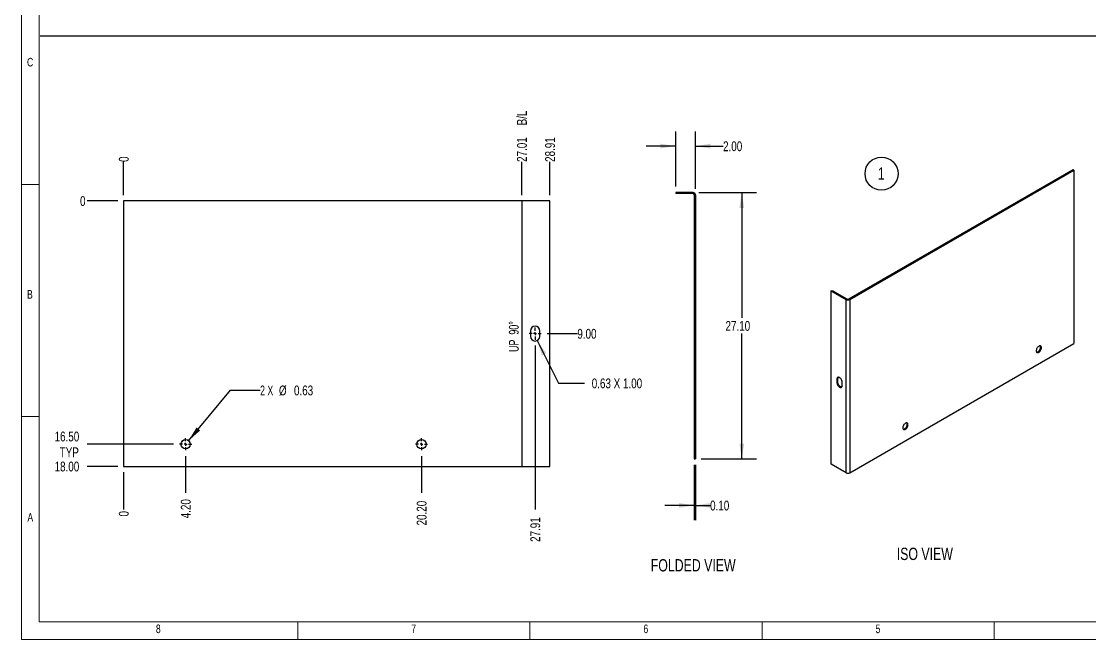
# Model space of a CAD drawing. Header units: inches. Extents: x 0 to 132, y 0 to 93.
# Drawn here: x 0.1 to 72.6, y 0.1 to 42.1 of the extents above; entities that cross this region are included whole.
import ezdxf

# ---------------------------------------------------------------- set-up
doc = ezdxf.new("R2010")
doc.units = ezdxf.units.IN
doc.header["$LTSCALE"] = 8
doc.header["$MEASUREMENT"] = 0
doc.layers.add('FORMAT', color=7, linetype='Continuous')
doc.styles.add('SLDTEXTSTYLE0', font='TXT', dxfattribs={"width": 0.75})
doc.styles.add('SLDTEXTSTYLE4', font='TXT', dxfattribs={"width": 0.666667})
doc.styles.add('SLDTEXTSTYLE5', font='TXT', dxfattribs={"width": 0.678571})
doc.dimstyles.new('SLDDIMSTYLE1', dxfattribs={"dimtxt": 0.679688, "dimasz": 1.04, "dimexe": 0, "dimexo": 0.0625, "dimgap": 0.169922, "dimtad": 0, "dimtih": 1, "dimtoh": 1, "dimlfac": 1.5, "dimrnd": 1e-09, "dimzin": 4, "dimdsep": 46, "dimtxsty": 'SLDTEXTSTYLE0', "dimsah": 1, "dimcen": 0.09, "dimadec": 0, "dimazin": 1, "dimtfac": 1, "dimtmove": 0, "dimatfit": 0, "dimfxl": 0, "dimfrac": 2, "dimtolj": 1, "dimtzin": 12, "dimarcsym": 0})
doc.dimstyles.new('SLDDIMSTYLE10', dxfattribs={"dimtxt": 0.679688, "dimasz": 1.04, "dimexe": 0, "dimexo": 0.0625, "dimgap": 0.169922, "dimtad": 0, "dimtih": 1, "dimtoh": 1, "dimrnd": 1e-09, "dimzin": 12, "dimdsep": 46, "dimtxsty": 'SLDTEXTSTYLE0', "dimblk1": 'NONE', "dimblk2": 'NONE', "dimsah": 1, "dimcen": 0.09, "dimadec": 0, "dimazin": 3, "dimtfac": 1, "dimtofl": 0, "dimtmove": 0, "dimatfit": 3, "dimldrblk": 'NONE', "dimfxl": 0, "dimfrac": 2, "dimtolj": 1, "dimtzin": 12, "dimarcsym": 0})
doc.dimstyles.new('SLDDIMSTYLE11', dxfattribs={"dimtxt": 0.679688, "dimasz": 1.04, "dimexe": 0, "dimexo": 0.0625, "dimgap": 0.169922, "dimtad": 0, "dimtih": 1, "dimtoh": 1, "dimrnd": 1e-09, "dimdsep": 46, "dimtxsty": 'SLDTEXTSTYLE0', "dimsah": 1, "dimcen": 0, "dimadec": 0, "dimazin": 2, "dimtfac": 1, "dimtofl": 0, "dimtmove": 0, "dimatfit": 3, "dimfxl": 0, "dimfrac": 2, "dimtolj": 1, "dimtzin": 12, "dimarcsym": 0})
doc.dimstyles.new('SLDDIMSTYLE2', dxfattribs={"dimtxt": 0.679688, "dimasz": 1.04, "dimexe": 0, "dimexo": 0.0625, "dimgap": 0.169922, "dimtad": 0, "dimtih": 1, "dimtoh": 1, "dimlfac": 1.5, "dimrnd": 1e-09, "dimzin": 4, "dimdsep": 46, "dimtxsty": 'SLDTEXTSTYLE0', "dimsah": 1, "dimcen": 0.09, "dimadec": 0, "dimazin": 1, "dimtfac": 1, "dimtofl": 0, "dimtmove": 0, "dimatfit": 3, "dimfxl": 0, "dimfrac": 2, "dimtolj": 1, "dimtzin": 12, "dimarcsym": 0})
doc.dimstyles.new('SLDDIMSTYLE5', dxfattribs={"dimtxt": 0.679688, "dimasz": 1.04, "dimexe": 0, "dimexo": 0.0625, "dimgap": 0.169922, "dimtad": 0, "dimtih": 1, "dimtoh": 1, "dimlfac": 1.5, "dimrnd": 1e-09, "dimzin": 0, "dimdsep": 46, "dimtxsty": 'SLDTEXTSTYLE0', "dimsah": 1, "dimcen": 0.09, "dimadec": 0, "dimazin": 0, "dimtfac": 1, "dimtmove": 0, "dimatfit": 0, "dimfxl": 0, "dimfrac": 2, "dimtolj": 1, "dimtzin": 12, "dimarcsym": 0})
doc.dimstyles.new('SLDDIMSTYLE6', dxfattribs={"dimtxt": 0.679688, "dimasz": 1.04, "dimexe": 0, "dimexo": 0.0625, "dimgap": 0.169922, "dimtad": 0, "dimtih": 1, "dimtoh": 1, "dimdec": 0, "dimrnd": 1e-09, "dimdsep": 46, "dimtxsty": 'SLDTEXTSTYLE0', "dimblk1": 'NONE', "dimblk2": 'NONE', "dimsah": 1, "dimcen": 0.09, "dimadec": 0, "dimazin": 2, "dimtfac": 1, "dimtdec": 0, "dimtofl": 0, "dimtmove": 0, "dimatfit": 3, "dimldrblk": 'NONE', "dimfxl": 0, "dimfrac": 2, "dimtolj": 1, "dimtzin": 12, "dimarcsym": 0})
doc.dimstyles.new('SLDDIMSTYLE7', dxfattribs={"dimtxt": 0.679688, "dimasz": 1.04, "dimexe": 0, "dimexo": 0.0625, "dimgap": 0.169922, "dimtad": 0, "dimtih": 1, "dimtoh": 1, "dimrnd": 1e-09, "dimzin": 4, "dimdsep": 46, "dimtxsty": 'SLDTEXTSTYLE0', "dimblk1": 'NONE', "dimblk2": 'NONE', "dimsah": 1, "dimcen": 0.09, "dimadec": 0, "dimazin": 1, "dimtfac": 1, "dimtofl": 0, "dimtmove": 0, "dimatfit": 3, "dimldrblk": 'NONE', "dimfxl": 0, "dimfrac": 2, "dimtolj": 1, "dimtzin": 12, "dimarcsym": 0})
doc.dimstyles.new('SLDDIMSTYLE8', dxfattribs={"dimtxt": 0.679688, "dimasz": 1.04, "dimexe": 0, "dimexo": 0.0625, "dimgap": 0.169922, "dimtad": 0, "dimtih": 1, "dimtoh": 1, "dimrnd": 1e-09, "dimzin": 4, "dimdsep": 46, "dimtxsty": 'SLDTEXTSTYLE0', "dimblk1": 'NONE', "dimblk2": 'NONE', "dimsah": 1, "dimcen": 0.09, "dimadec": 0, "dimazin": 1, "dimtfac": 1, "dimtofl": 0, "dimtmove": 0, "dimatfit": 3, "dimldrblk": 'NONE', "dimfxl": 0, "dimfrac": 2, "dimtolj": 1, "dimtzin": 12, "dimarcsym": 0})
doc.dimstyles.new('SLDDIMSTYLE9', dxfattribs={"dimtxt": 0.679688, "dimasz": 1.04, "dimexe": 0, "dimexo": 0.0625, "dimgap": 0.169922, "dimtad": 0, "dimtih": 1, "dimtoh": 1, "dimrnd": 1e-09, "dimzin": 12, "dimdsep": 46, "dimtxsty": 'SLDTEXTSTYLE0', "dimblk1": 'NONE', "dimblk2": 'NONE', "dimsah": 1, "dimcen": 0.09, "dimadec": 0, "dimazin": 3, "dimtfac": 1, "dimtofl": 0, "dimtmove": 0, "dimatfit": 3, "dimldrblk": 'NONE', "dimfxl": 0, "dimfrac": 2, "dimtolj": 1, "dimtzin": 12, "dimarcsym": 0})

# ---------------------------------------------------------------- blocks, each defined once
blk = doc.blocks.new('Drawing View5')
at = {"color": 7, "linetype": 'Continuous', "lineweight": 25}
for p, q in [((-1.264, 0.153), (-1.264, 0.083)), ((-0.083, 0.153), (-1.264, 0.153)), ((-0.083, 0.083), (-1.264, 0.083)), ((-0.083, 0.083), (-0.083, 0.153)), ((0, 0), (0.07, 0)), ((0, 0), (0, -17.914)), ((0.07, 0), (0.07, -17.914)), ((0, -17.914), (0.07, -17.914))]:
    blk.add_line(p, q, dxfattribs=at)
for radius in [0.153, 0.0833]:
    blk.add_arc((-0.083, 0), radius, 0, 90, dxfattribs=at)
blk = doc.blocks.new('_D_8')
at = {"layer": 'FORMAT'}
for p, q in [((44.533, 30.868), (44.533, 34.617)), ((45.866, 30.715), (45.866, 34.617)), ((44.533, 33.617), (42.533, 33.617)), ((45.866, 33.617), (47.746, 33.617))]:
    blk.add_line(p, q, dxfattribs=at)
for points in [[(44.533, 33.617), (43.493, 33.777), (43.493, 33.457)], [(45.866, 33.617), (46.906, 33.457), (46.906, 33.777)]]:
    blk.add_solid(points, dxfattribs=at)
at = {"layer": 'FORMAT', "insert": (47.746, 33.94), "char_height": 0.6667, "attachment_point": 1, "style": 'SLDTEXTSTYLE0'}
blk.add_mtext('2.00', dxfattribs=at)
blk = doc.blocks.new('_D_9')
at = {"layer": 'FORMAT'}
for p, q in [((46.113, 30.468), (50.016, 30.468)), ((49.016, 30.468), (49.016, 21.971)), ((49.016, 12.401), (49.016, 20.898)), ((46.266, 12.401), (50.016, 12.401))]:
    blk.add_line(p, q, dxfattribs=at)
for points in [[(49.016, 30.468), (48.856, 29.428), (49.176, 29.428)], [(49.016, 12.401), (49.176, 13.441), (48.856, 13.441)]]:
    blk.add_solid(points, dxfattribs=at)
at = {"layer": 'FORMAT', "insert": (47.911, 21.757), "char_height": 0.6667, "attachment_point": 1, "style": 'SLDTEXTSTYLE0'}
blk.add_mtext('27.10', dxfattribs=at)
blk = doc.blocks.new('_D_10')
at = {"layer": 'FORMAT'}
for p, q in [((45.796, 12.001), (45.796, 8.252)), ((45.866, 12.001), (45.866, 8.252)), ((45.796, 9.252), (43.796, 9.252)), ((45.866, 9.252), (46.866, 9.252))]:
    blk.add_line(p, q, dxfattribs=at)
for points in [[(45.796, 9.252), (44.756, 9.412), (44.756, 9.092)], [(45.866, 9.252), (46.906, 9.092), (46.906, 9.412)]]:
    blk.add_solid(points, dxfattribs=at)
at = {"layer": 'FORMAT', "insert": (46.866, 9.575), "char_height": 0.6667, "attachment_point": 1, "style": 'SLDTEXTSTYLE0'}
blk.add_mtext('0.10', dxfattribs=at)
blk = doc.blocks.new('Drawing View6')
at = {"color": 7, "linetype": 'Continuous', "lineweight": 25}
for p, q in [((-4.5171, 16.5), (-4.5171, -1.5)), ((24.3954, 16.5), (-4.5171, 16.5)), ((24.3954, -1.5), (24.3954, 16.5)), ((23.0829, 7.6875), (23.0829, 7.3125)), ((23.7079, 7.3125), (23.7079, 7.6875)), ((-4.5171, -1.5), (24.3954, -1.5))]:
    blk.add_line(p, q, dxfattribs=at)
for centre in [(-0.3125, 0), (15.6875, 0)]:
    blk.add_circle(centre, 0.3125, dxfattribs=at)
for centre, start, end in [((23.3954, 7.6875), 0, 180), ((23.3954, 7.3125), 180, 0)]:
    blk.add_arc(centre, 0.3125, start, end, dxfattribs=at)
blk = doc.blocks.new('_D_11')
at = {"layer": 'FORMAT'}
blk.add_line((6.685, 29.9), (4.613, 29.9), dxfattribs=at)
at = {"layer": 'FORMAT', "insert": (4.128, 30.223), "char_height": 0.667, "attachment_point": 1, "style": 'SLDTEXTSTYLE0'}
blk.add_mtext('0', dxfattribs=at)
blk = doc.blocks.new('_None')
blk = doc.blocks.new('_D_12')
at = {"layer": 'FORMAT'}
blk.add_line((35.81, 20.9), (37.861, 20.9), dxfattribs=at)
at = {"layer": 'FORMAT', "insert": (37.861, 21.223), "char_height": 0.6667, "attachment_point": 1, "style": 'SLDTEXTSTYLE0'}
blk.add_mtext('9.00', dxfattribs=at)
blk = doc.blocks.new('_D_13')
at = {"layer": 'FORMAT'}
blk.add_line((10.478, 13.4), (4.613, 13.4), dxfattribs=at)
at = {"layer": 'FORMAT', "char_height": 0.6667, "attachment_point": 1, "style": 'SLDTEXTSTYLE0'}
for s, insert in [('16.50', (2.403, 14.259)), ('TYP', (2.748, 13.187))]:
    blk.add_mtext(s, dxfattribs=dict(at, insert=insert))
blk = doc.blocks.new('_D_14')
at = {"layer": 'FORMAT'}
blk.add_line((6.685, 11.9), (4.613, 11.9), dxfattribs=at)
at = {"layer": 'FORMAT', "insert": (2.403, 12.223), "char_height": 0.6667, "attachment_point": 1, "style": 'SLDTEXTSTYLE0'}
blk.add_mtext('18.00', dxfattribs=at)
blk = doc.blocks.new('_D_15')
at = {"layer": 'FORMAT'}
blk.add_line((7.085, 30.3), (7.085, 32.544), dxfattribs=at)
at = {"layer": 'FORMAT', "insert": (6.763, 32.544), "char_height": 0.667, "attachment_point": 1, "rotation": 90, "style": 'SLDTEXTSTYLE0'}
blk.add_mtext('0', dxfattribs=at)
blk = doc.blocks.new('_D_16')
at = {"layer": 'FORMAT'}
blk.add_line((11.29, 12.588), (11.29, 10.103), dxfattribs=at)
at = {"layer": 'FORMAT', "insert": (10.967, 8.378), "char_height": 0.6667, "attachment_point": 1, "rotation": 90, "style": 'SLDTEXTSTYLE0'}
blk.add_mtext('4.20', dxfattribs=at)
blk = doc.blocks.new('_D_17')
at = {"layer": 'FORMAT'}
blk.add_line((27.29, 12.588), (27.29, 10.103), dxfattribs=at)
at = {"layer": 'FORMAT', "insert": (26.967, 7.893), "char_height": 0.6667, "attachment_point": 1, "rotation": 90, "style": 'SLDTEXTSTYLE0'}
blk.add_mtext('20.20', dxfattribs=at)
blk = doc.blocks.new('_D_18')
at = {"layer": 'FORMAT'}
blk.add_line((34.092, 30.3), (34.092, 32.544), dxfattribs=at)
at = {"layer": 'FORMAT', "char_height": 0.6667, "attachment_point": 1, "rotation": 90, "style": 'SLDTEXTSTYLE0'}
for s, insert in [('B/L', (33.769, 35.025)), ('27.01', (33.769, 32.544))]:
    blk.add_mtext(s, dxfattribs=dict(at, insert=insert))
blk = doc.blocks.new('_D_19')
at = {"layer": 'FORMAT'}
blk.add_line((35.998, 30.3), (35.998, 32.544), dxfattribs=at)
at = {"layer": 'FORMAT', "insert": (35.675, 32.544), "char_height": 0.6667, "attachment_point": 1, "rotation": 90, "style": 'SLDTEXTSTYLE0'}
blk.add_mtext('28.91', dxfattribs=at)
blk = doc.blocks.new('_D_20')
at = {"layer": 'FORMAT'}
blk.add_line((7.085, 11.5), (7.085, 8.983), dxfattribs=at)
at = {"layer": 'FORMAT', "insert": (6.763, 8.498), "char_height": 0.667, "attachment_point": 1, "rotation": 90, "style": 'SLDTEXTSTYLE0'}
blk.add_mtext('0', dxfattribs=at)
blk = doc.blocks.new('_D_21')
at = {"layer": 'FORMAT'}
blk.add_line((34.998, 20.088), (34.998, 8.983), dxfattribs=at)
at = {"layer": 'FORMAT', "insert": (34.675, 6.773), "char_height": 0.6667, "attachment_point": 1, "rotation": 90, "style": 'SLDTEXTSTYLE0'}
blk.add_mtext('27.91', dxfattribs=at)
blk = doc.blocks.new('_D_22')
at = {"layer": 'FORMAT'}
for p, q in [((11.49, 13.64), (14.344, 17.059)), ((14.344, 17.059), (16.344, 17.059))]:
    blk.add_line(p, q, dxfattribs=at)
blk.add_solid([(11.49, 13.64), (12.28, 14.336), (12.034, 14.541)], dxfattribs=at)
at = {"layer": 'FORMAT', "char_height": 0.6667, "attachment_point": 1}
for s, insert, style in [('2 X', (16.344, 17.381), 'SLDTEXTSTYLE4'), ('%%c', (17.623, 17.381), 'SLDTEXTSTYLE0'), ('0.63', (18.642, 17.381), 'SLDTEXTSTYLE0')]:
    blk.add_mtext(s, dxfattribs=dict(at, insert=insert, style=style))
blk = doc.blocks.new('SW_RADIAL_DIMENSION_0')
at = {"layer": 'FORMAT', "color": 0}
for p, q in [((-3.701, 3.432), (-2.25, 0.536)), ((-2.25, 0.536), (-0.5, 0.536))]:
    blk.add_line(p, q, dxfattribs=at)
blk.add_solid([(-3.701, 3.432), (-3.378, 2.431), (-3.092, 2.574)], dxfattribs=at)
at = {"layer": 'FORMAT', "color": 0, "insert": (0, 0.859), "char_height": 0.66667, "attachment_point": 1, "style": 'SLDTEXTSTYLE0'}
blk.add_mtext('0.63 X 1.00', dxfattribs=at)
blk = doc.blocks.new('SW_CENTERMARKSYMBOL_0')
at = {"layer": 'FORMAT', "color": 0, "linetype": 'Continuous'}
for p, q in [((-0.2, 0), (-0.4125, 0)), ((0, 0), (-0.1, 0)), ((0, 0.2), (0, 0.4125)), ((0, 0), (0, 0.1)), ((0, 0), (0, -0.1)), ((0, 0), (0.1, 0)), ((0.2, 0), (0.4125, 0)), ((0, -0.2), (0, -0.4125))]:
    blk.add_line(p, q, dxfattribs=at)
blk = doc.blocks.new('SW_CENTERMARKSYMBOL_1')
at = {"layer": 'FORMAT', "color": 0, "linetype": 'Continuous'}
for p, q in [((-0.2, 0), (-0.4125, 0)), ((0, 0), (-0.1, 0)), ((0, 0.2), (0, 0.4125)), ((0, 0), (0, 0.1)), ((0, 0), (0, -0.1)), ((0, 0), (0.1, 0)), ((0.2, 0), (0.4125, 0)), ((0, -0.2), (0, -0.4125))]:
    blk.add_line(p, q, dxfattribs=at)
blk = doc.blocks.new('SW_CENTERMARKSYMBOL_2')
at = {"layer": 'FORMAT', "color": 0, "linetype": 'Continuous'}
for p, q in [((-0.2, 0), (-0.4125, 0)), ((0, 0), (-0.1, 0)), ((0, 0.2), (0, 0.4125)), ((0, 0), (0, 0.1)), ((0, 0), (0, -0.1)), ((0, 0), (0.1, 0)), ((0.2, 0), (0.4125, 0)), ((0, -0.2), (0, -0.4125))]:
    blk.add_line(p, q, dxfattribs=at)
blk = doc.blocks.new('Drawing View7')
at = {"color": 7, "linetype": 'Continuous', "lineweight": 25}
for p, q in [((-0.059, 11.792), (15.141, 20.567)), ((0, 11.758), (15.2, 20.533)), ((15.141, 20.567), (15.2, 20.533)), ((15.2, 20.533), (15.2, 8.775)), ((-1.261, 12.336), (-1.202, 12.37)), ((-1.261, 12.336), (-0.26, 11.758)), ((-1.261, 0.578), (-1.261, 12.336)), ((-1.202, 12.37), (-0.201, 11.792)), ((-0.201, 11.792), (-0.26, 11.758)), ((-0.26, 0), (-0.26, 11.758)), ((-0.059, 11.792), (0, 11.758)), ((0, 11.758), (0, 0)), ((0, 0), (15.2, 8.775)), ((-0.813, 6.389), (-0.872, 6.355)), ((-0.872, 6.355), (-0.872, 6.11)), ((-0.813, 6.144), (-0.872, 6.11)), ((-0.813, 6.144), (-0.813, 6.389)), ((-0.519, 5.906), (-0.519, 6.151)), ((-0.26, 0), (-1.261, 0.578))]:
    blk.add_line(p, q, dxfattribs=at)
at = {"color": 7, "linetype": 'Continuous', "lineweight": 25, "flags": 128}
for points in [[(12.998, 8.484), (12.994, 8.525), (12.982, 8.56), (12.962, 8.586), (12.936, 8.603), (12.905, 8.61), (12.869, 8.606), (12.831, 8.591), (12.793, 8.567), (12.756, 8.534), (12.723, 8.493), (12.693, 8.448), (12.67, 8.399), (12.654, 8.35), (12.646, 8.302), (12.646, 8.258), (12.654, 8.22), (12.67, 8.189), (12.693, 8.167), (12.723, 8.155), (12.756, 8.154), (12.793, 8.164), (12.831, 8.183), (12.869, 8.212), (12.905, 8.249), (12.936, 8.292), (12.962, 8.339), (12.982, 8.389), (12.994, 8.437), (12.998, 8.484)], [(12.671, 8.188), (12.68, 8.188), (12.715, 8.192), (12.753, 8.206), (12.791, 8.231), (12.828, 8.264), (12.862, 8.304), (12.891, 8.35), (12.914, 8.398), (12.93, 8.447), (12.938, 8.495), (12.938, 8.539), (12.93, 8.578), (12.914, 8.609), (12.914, 8.609)], [(-0.519, 6.151), (-0.523, 6.199), (-0.536, 6.25), (-0.557, 6.301), (-0.585, 6.349), (-0.619, 6.393), (-0.656, 6.429), (-0.696, 6.457), (-0.735, 6.475), (-0.772, 6.481), (-0.806, 6.476), (-0.834, 6.46), (-0.855, 6.434), (-0.868, 6.398), (-0.872, 6.355)], [(-0.872, 6.11), (-0.868, 6.062), (-0.855, 6.012), (-0.834, 5.961), (-0.806, 5.912), (-0.772, 5.869), (-0.735, 5.832), (-0.696, 5.804), (-0.656, 5.786), (-0.619, 5.78), (-0.585, 5.785), (-0.557, 5.801), (-0.536, 5.828), (-0.523, 5.863), (-0.519, 5.906)], [(-0.545, 5.815), (-0.56, 5.814), (-0.597, 5.821), (-0.636, 5.838), (-0.676, 5.866), (-0.713, 5.903), (-0.747, 5.946), (-0.775, 5.995), (-0.796, 6.046), (-0.809, 6.096), (-0.813, 6.144)], [(3.948, 3.259), (3.943, 3.3), (3.931, 3.335), (3.911, 3.361), (3.885, 3.378), (3.854, 3.385), (3.818, 3.381), (3.78, 3.366), (3.742, 3.342), (3.705, 3.309), (3.672, 3.268), (3.642, 3.223), (3.619, 3.174), (3.603, 3.125), (3.595, 3.077), (3.595, 3.033), (3.603, 2.995), (3.619, 2.964), (3.642, 2.942), (3.672, 2.93), (3.705, 2.929), (3.742, 2.939), (3.78, 2.958), (3.818, 2.987), (3.854, 3.024), (3.885, 3.067), (3.911, 3.114), (3.931, 3.164), (3.943, 3.212), (3.948, 3.259)], [(3.62, 2.963), (3.629, 2.963), (3.664, 2.967), (3.702, 2.981), (3.74, 3.006), (3.777, 3.039), (3.811, 3.079), (3.84, 3.125), (3.863, 3.173), (3.879, 3.222), (3.887, 3.27), (3.887, 3.314), (3.879, 3.353), (3.863, 3.383), (3.863, 3.384)]]:
    blk.add_lwpolyline(points, dxfattribs=at)
at = {"color": 7, "linetype": 'Continuous', "lineweight": 25}
for centre, radius, start, end in [((-0.13, 12.009), 0.282, 242.60967, 297.39033), ((-0.13, 11.929), 0.154, 242.60967, 297.39033), ((-0.668, 6.398), 0.146, 145.22622, 183.24772), ((-0.13, 0.251), 0.282, 242.60967, 297.39033)]:
    blk.add_arc(centre, radius, start, end, dxfattribs=at)
blk = doc.blocks.new('SW_NOTE_0_7')
at = {"layer": 'FORMAT', "color": 0}
blk.add_circle((0.303, 0.648), 1.12, dxfattribs=at)
at = {"layer": 'FORMAT', "color": 0, "insert": (0.286, 1.074), "char_height": 0.833, "attachment_point": 2, "style": 'SLDTEXTSTYLE0'}
blk.add_mtext('1', dxfattribs=at)

msp = doc.modelspace()

# ---------------------------------------------------------------- linework, layer by layer
at = {"color": 7, "linetype": 'Continuous', "lineweight": 18}
for p, q in [((0.1496, 0.1496), (0.1496, 93.3937)), ((1.3496, 1.3496), (1.3496, 92.1937)), ((1.3496, 31.0236), (0.1496, 31.0236)), ((1.3496, 15.2756), (0.1496, 15.2756)), ((130.9339, 1.3496), (1.3496, 1.3496)), ((18.8976, 1.3496), (18.8976, 0.1496)), ((34.6457, 1.3496), (34.6457, 0.1496)), ((50.3937, 1.3496), (50.3937, 0.1496)), ((66.1417, 0.3893), (66.1417, 1.3499)), ((66.1417, 1.3496), (66.1417, 0.1496)), ((132.1339, 0.1496), (0.1496, 0.1496))]:
    msp.add_line(p, q, dxfattribs=at)
at = {"color": 7, "linetype": 'Continuous'}
msp.add_line((34.0917, 29.9001), (34.0917, 11.9001), dxfattribs=at)
at = {"layer": 'FORMAT'}
msp.add_line((1.4356, 41.1016), (73.8757, 41.1016), dxfattribs=at)

# ---------------------------------------------------------------- block references
at = {"color": 7, "linetype": 'Continuous', "lineweight": 25}
for name, p in [('Drawing View7', (56.3461, 11.461)), ('Drawing View5', (45.7963, 30.3148)), ('Drawing View6', (11.6026, 13.4001))]:
    msp.add_blockref(name, p, dxfattribs=at)
at = {"layer": 'FORMAT'}
for name, p in [('SW_NOTE_0_7', (58.1921, 31.0999)), ('SW_RADIAL_DIMENSION_0', (38.8386, 17.0009))]:
    msp.add_blockref(name, p, dxfattribs=at)
at = {"layer": 'FORMAT', "linetype": 'Continuous'}
for name, p in [('SW_CENTERMARKSYMBOL_2', (34.998, 20.9001)), ('SW_CENTERMARKSYMBOL_0', (11.2901, 13.4001)), ('SW_CENTERMARKSYMBOL_1', (27.2901, 13.4001))]:
    msp.add_blockref(name, p, dxfattribs=at)

# ---------------------------------------------------------------- texts
at = {"color": 7, "linetype": 'Continuous', "lineweight": 0, "char_height": 0.5833, "style": 'SLDTEXTSTYLE0'}
for s, insert, attachment_point in [('C', (0.5327, 39.6021), 1), ('B', (0.5324, 23.8541), 1), ('A', (0.5609, 8.7329), 1), ('8', (9.4371, 1.1741), 2), ('7', (26.7599, 1.1741), 2), ('6', (42.5079, 1.1741), 2), ('5', (58.256, 1.1741), 2)]:
    msp.add_mtext(s, dxfattribs=dict(at, insert=insert, attachment_point=attachment_point))
at = {"color": 7, "linetype": 'Continuous', "lineweight": 0, "insert": (33.2181, 20.7005), "char_height": 0.66667, "attachment_point": 2, "rotation": 90, "style": 'SLDTEXTSTYLE5'}
msp.add_mtext('UP  90°', dxfattribs=at)
at = {"layer": 'FORMAT', "attachment_point": 1, "style": 'SLDTEXTSTYLE0'}
for s, insert, char_height in [('ISO VIEW', (59.5279, 6.3813), 0.83333), ('FOLDED VIEW', (42.8413, 5.6084), 0.833333)]:
    msp.add_mtext(s, dxfattribs=dict(at, insert=insert, char_height=char_height))

# ---------------------------------------------------------------- dimensions: what is measured, and where the dimension line sits
at = {"layer": 'FORMAT'}
for feature_location, offset, dtype, text, dimstyle, picture, middle in [((34.0917, 29.9001), (0, 2.6439), 1, '<> B/L', 'SLDDIMSTYLE9', '_D_18', (34.0917, 34.4403)), ((10.8776, 13.4001), (-6.2645, 0), 0, '<>\\PTYP', 'SLDDIMSTYLE8', '_D_13', (3.5081, 13.4001))]:
    dim = msp.add_ordinate_dim(feature_location=feature_location, offset=offset, dtype=dtype, origin=(7.0855, 29.9001), text=text, dimstyle=dimstyle, dxfattribs=at)
    dim.commit()
    dim.dimension.update_dxf_attribs({"geometry": picture, "text_midpoint": middle})
for feature_location, offset, dtype, origin, dimstyle, picture, middle in [((35.998, 29.9001), (0, 2.6439), 1, (7.0855, 29.9001), 'SLDDIMSTYLE10', '_D_19', (35.998, 33.6489)), ((7.0854651184, 29.9000972463), (0, 2.6439115874), 1, (7.0854651184, 29.9000972463), 'SLDDIMSTYLE6', '_D_15', (7.0854651184, 32.7866014246)), ((7.0855, 11.9001), (-2.4724, 0), 0, (7.0855, 29.9001), 'SLDDIMSTYLE7', '_D_14', (3.5081, 11.9001)), ((7.0854651184, 29.9000972463), (-2.4724462776, 0), 0, (7.0854651184, 29.9000972463), 'SLDDIMSTYLE6', '_D_11', (4.37042625, 29.9000972463)), ((35.4105, 20.9001), (2.4506, 0), 0, (7.0855, 29.9001), 'SLDDIMSTYLE7', '_D_12', (38.7234, 20.9001)), ((11.2901, 12.9876), (0, -2.885), 1, (7.0855, 29.9001), 'SLDDIMSTYLE7', '_D_16', (11.2901, 9.2402)), ((27.2901, 12.9876), (0, -2.885), 1, (7.0855, 29.9001), 'SLDDIMSTYLE7', '_D_17', (27.2901, 8.9976)), ((34.998, 20.4876), (0, -11.5044), 1, (7.0855, 11.9001), 'SLDDIMSTYLE10', '_D_21', (34.998, 7.8783)), ((7.0854651184, 11.9000972463), (0, -2.9168857116), 1, (7.0854651184, 11.9000972463), 'SLDDIMSTYLE6', '_D_20', (7.0854651184, 8.7406189438))]:
    dim = msp.add_ordinate_dim(feature_location=feature_location, offset=offset, dtype=dtype, origin=origin, dimstyle=dimstyle, dxfattribs=at)
    dim.commit()
    dim.dimension.update_dxf_attribs({"geometry": picture, "text_midpoint": middle})
dim = msp.add_linear_dim(base=(45.8661, 33.6175), p1=(44.5327, 30.4679), p2=(45.8661, 30.3148), dimstyle='SLDDIMSTYLE1', dxfattribs=at)
dim.commit()
dim.dimension.update_dxf_attribs({"geometry": '_D_8', "text_midpoint": (48.6083, 33.6175), "dimtype": 160})
for base, p1, angle, dimstyle, picture, middle in [((49.0157, 12.4012), (45.713, 30.4679), 90, 'SLDDIMSTYLE2', '_D_9', (49.0157, 21.4345)), ((45.8661, 9.2516), (45.7963, 12.4012), 0, 'SLDDIMSTYLE5', '_D_10', (47.7281, 9.2516))]:
    dim = msp.add_linear_dim(base=base, p1=p1, p2=(45.8661, 12.4012), angle=angle, dimstyle=dimstyle, dxfattribs=at)
    dim.commit()
    dim.dimension.update_dxf_attribs({"geometry": picture, "text_midpoint": middle, "dimtype": 160})
dim = msp.add_diameter_dim_2p(p1=(11.0898, 13.1602), p2=(11.4903, 13.64), text='2 X<>', dimstyle='SLDDIMSTYLE11', dxfattribs=at)
dim.commit()
dim.dimension.update_dxf_attribs({"geometry": '_D_22', "text_midpoint": (18.3556, 17.0585), "dimtype": 163})

doc.saveas('drawing.dxf')
